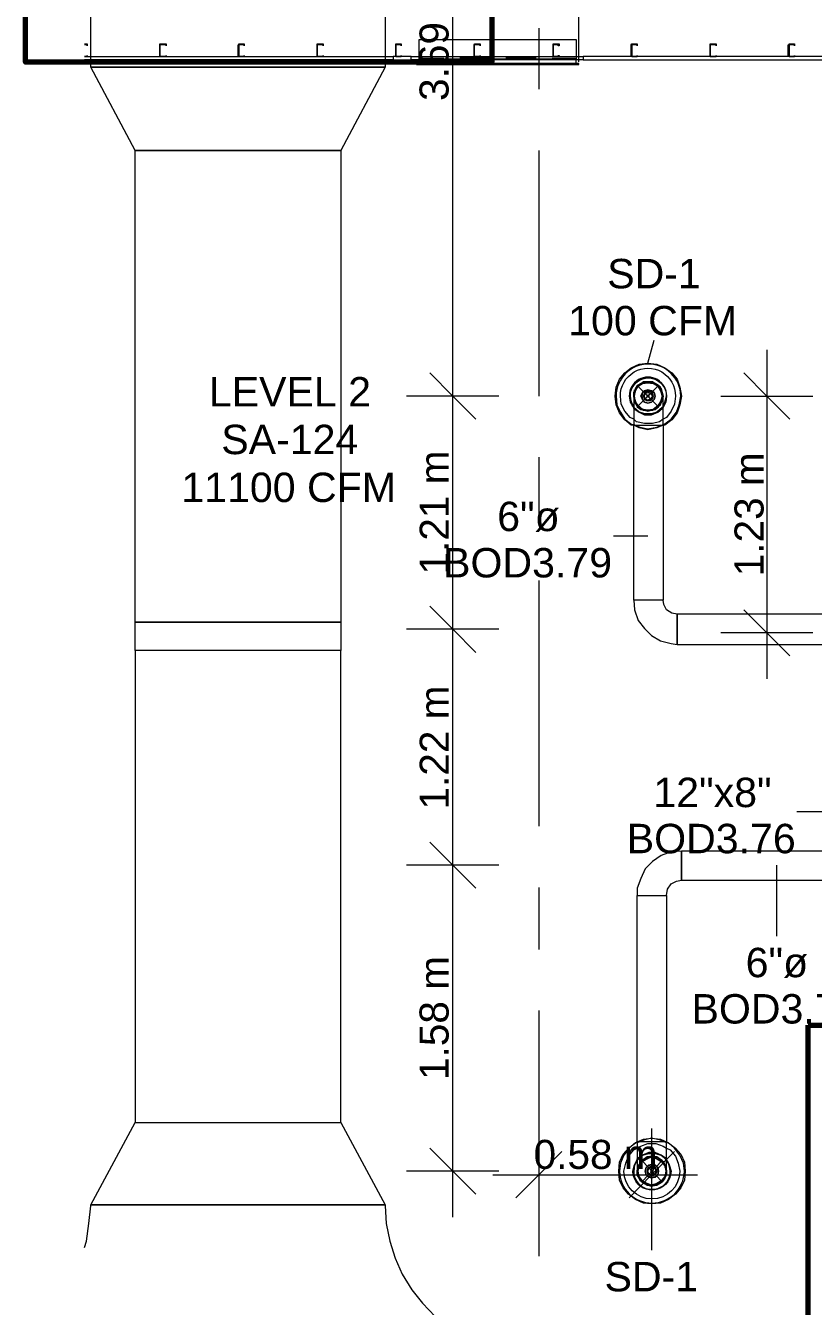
# Model space of a CAD drawing. Header units: metres. Extents: x -2 to 237, y -8 to 52.
# Drawn here: x 3.99 to 8.06, y 14.76 to 21.38 of the extents above; entities that cross this region are included whole.
import ezdxf

# ---------------------------------------------------------------- set-up
doc = ezdxf.new("R2010")
doc.units = ezdxf.units.M
doc.layers.add('HVAC - Ductos', color=5, linetype='Continuous', lineweight=0)
doc.layers.add('PDF2_Text', color=7, linetype='Continuous', lineweight=0)
doc.layers.add('PDF2_Geometry', color=7, linetype='Continuous', lineweight=0, true_color=0xaaaaaa)
doc.styles.add('PDF Helvetica', font='')
doc.styles.get('PDF Helvetica').set_extended_font_data('Helvetica')

msp = doc.modelspace()

# ---------------------------------------------------------------- linework, layer by layer
at = {"layer": 'HVAC - Ductos', "lineweight": 0}
for points in [[(6.1979, 15.2203), (6.1979, 17.0393), (6.1979, 18.258), (6.1979, 19.463), (6.1979, 23.3941)], [(6.8486, 21.1903), (6.8486, 21.9188)], [(6.8486, 21.1812), (6.8348, 21.1812), (6.8348, 21.204), (6.0239, 21.204), (6.0239, 21.3048), (6.8348, 21.3048), (6.8348, 21.204), (6.0239, 21.204), (6.0239, 21.1812), (6.0101, 21.1812), (6.0101, 21.1766), (6.8486, 21.1766), (6.8486, 21.1812), (6.0101, 21.1812)], [(6.1521, 21.204), (6.033, 21.204), (6.033, 21.2086), (6.1521, 21.2086)], [(6.033, 21.1766), (6.8256, 21.1766)], [(6.3904, 21.2086), (6.2346, 21.2086)], [(6.3904, 21.204), (6.2346, 21.204)], [(6.6286, 21.2086), (6.4728, 21.2086)], [(6.6286, 21.204), (6.4728, 21.204)], [(6.7111, 21.2086), (6.8302, 21.2086), (6.8302, 21.204), (6.7111, 21.204)], [(7.2059, 19.6325), (7.238, 19.7516)], [(7.8199, 19.7012), (7.8199, 18.0014)], [(6.0788, 19.5821), (6.1979, 19.463), (6.317, 19.3439)], [(7.2792, 19.4355), (7.2746, 19.4309), (7.2563, 19.408), (7.2425, 19.3988), (7.2242, 19.3897), (7.2059, 19.3897), (7.1875, 19.3897), (7.1692, 19.3988), (7.1555, 19.408), (7.1417, 19.4263), (7.1372, 19.4447), (7.1326, 19.463), (7.1372, 19.4813), (7.1417, 19.4996), (7.1555, 19.5134), (7.1692, 19.5272), (7.1875, 19.5317), (7.2059, 19.5363), (7.2242, 19.5317), (7.2425, 19.5272), (7.2563, 19.5134), (7.2701, 19.4996), (7.2792, 19.4813), (7.2792, 19.463), (7.2792, 19.4447), (7.2701, 19.4263), (7.2563, 19.408), (7.238, 19.3943), (7.2334, 19.3897)], [(7.1326, 19.3118), (7.1417, 19.3118), (7.1509, 19.3118), (7.1692, 19.3118), (7.1875, 19.3118), (7.2059, 19.3118), (7.2242, 19.3118), (7.2425, 19.3118), (7.2609, 19.3118), (7.2746, 19.3118), (7.2792, 19.3118), (7.2838, 19.3118), (7.2838, 19.353), (7.2838, 19.3943), (7.2838, 19.4263), (7.2838, 19.4492), (7.2838, 19.463), (7.2838, 19.4584), (7.2838, 19.463), (7.2792, 19.4813), (7.2746, 19.4996), (7.2609, 19.518), (7.2425, 19.5272), (7.2242, 19.5363), (7.2059, 19.5363), (7.1875, 19.5363), (7.1692, 19.5272), (7.1509, 19.518), (7.1463, 19.5088), (7.1417, 19.4996), (7.1326, 19.4813), (7.1326, 19.463), (7.1326, 19.4584), (7.1326, 19.463), (7.1326, 19.4813), (7.1417, 19.4996), (7.1463, 19.5088), (7.1509, 19.518), (7.1692, 19.5272), (7.1875, 19.5363), (7.2059, 19.5363), (7.2242, 19.5363), (7.2425, 19.5272), (7.2609, 19.518), (7.2746, 19.4996), (7.2792, 19.4813), (7.2838, 19.463)], [(7.1417, 19.495), (7.1555, 19.5134), (7.1738, 19.5272)], [(7.1738, 19.5317), (7.1784, 19.5317)], [(7.183, 19.5317), (7.2059, 19.5363), (7.2334, 19.5317)], [(7.2334, 19.5317), (7.238, 19.5317)], [(7.238, 19.5272), (7.2563, 19.5134), (7.2746, 19.495)], [(7.939, 19.3439), (7.8199, 19.463), (7.7007, 19.5821)], [(6.4362, 19.463), (6.1979, 19.463), (5.9597, 19.463)], [(7.1372, 19.4309), (7.1372, 19.4355), (7.1326, 19.463), (7.1372, 19.4859)], [(7.1326, 19.463), (7.1326, 19.4538), (7.1326, 19.4355), (7.1326, 19.408), (7.1326, 19.3713), (7.1326, 19.3301), (7.1326, 19.3118), (7.1417, 19.3118), (7.1509, 19.3118), (7.1692, 19.3118), (7.1875, 19.3118), (7.2059, 19.3118), (7.2242, 19.3118), (7.2425, 19.3118), (7.2609, 19.3118), (7.2746, 19.3118), (7.2792, 19.3118), (7.2838, 19.3118)], [(7.1372, 19.4859), (7.1372, 19.4905), (7.1372, 19.495)], [(7.1463, 19.5088), (7.1463, 19.5088)], [(7.1463, 19.5088), (7.1463, 19.5088)], [(7.2746, 19.495), (7.2746, 19.4905), (7.2792, 19.4859)], [(7.2746, 19.4859), (7.2792, 19.463), (7.2746, 19.4355)], [(7.2838, 19.463), (7.2838, 19.463)], [(7.5816, 19.463), (7.8199, 19.463), (8.0581, 19.463)], [(7.1326, 19.4538), (7.1326, 19.4447), (7.1417, 19.4263), (7.1509, 19.408), (7.1692, 19.3943), (7.1875, 19.3897), (7.2059, 19.3851), (7.2242, 19.3897), (7.2425, 19.3943), (7.2609, 19.408), (7.2746, 19.4263), (7.2792, 19.4447), (7.2838, 19.4538)], [(7.1372, 19.4309), (7.1372, 19.4309)], [(7.1784, 19.3897), (7.1738, 19.3943), (7.1555, 19.408), (7.1417, 19.4309)], [(7.1784, 19.3897), (7.1784, 19.3897)], [(7.2334, 19.3943), (7.2059, 19.3897), (7.183, 19.3943)], [(7.2334, 19.3897), (7.2334, 19.3897)], [(7.2746, 19.4309), (7.2746, 19.4309)], [(7.2838, 19.3439), (7.2655, 19.3301), (7.2288, 19.3209), (7.1875, 19.3209), (7.1463, 19.3301), (7.1326, 19.3439)], [(7.1326, 19.3163), (7.1647, 19.3026), (7.2059, 19.2935), (7.2517, 19.3026), (7.2838, 19.3163)], [(7.2838, 19.3118), (7.2517, 19.2981), (7.2059, 19.2889), (7.1601, 19.2981), (7.1326, 19.3118)], [(7.2059, 18.7391), (7.0272, 18.7391)], [(6.0788, 18.3771), (6.1979, 18.258), (6.317, 18.1389)], [(8.1955, 18.3359), (7.3571, 18.3359), (7.3571, 18.3313), (7.3571, 18.3221), (7.3571, 18.313), (7.3571, 18.2947), (7.3571, 18.2763), (7.3571, 18.258), (7.3571, 18.2397), (7.3571, 18.2213), (7.3571, 18.203), (7.3571, 18.1939), (7.3571, 18.1847), (7.3571, 18.1801), (8.1955, 18.1801)], [(7.939, 18.1205), (7.8199, 18.2397), (7.7007, 18.3588)], [(6.4362, 18.258), (6.1979, 18.258), (5.9597, 18.258)], [(8.0581, 18.2397), (7.8199, 18.2397), (7.5816, 18.2397)], [(8.3421, 17.3142), (7.9756, 17.3142)], [(6.0788, 17.1584), (6.1979, 17.0393), (6.317, 16.9201)], [(6.4362, 17.0393), (6.1979, 17.0393), (5.9597, 17.0393)], [(7.8702, 17.0393), (7.8702, 16.6727)], [(6.6423, 15.6785), (6.6423, 15.4403), (6.6423, 15.202)], [(7.3021, 15.6052), (7.2701, 15.619), (7.2242, 15.6281), (7.183, 15.619), (7.1509, 15.6052)], [(7.1509, 15.6098), (7.183, 15.6235), (7.2242, 15.6281), (7.2701, 15.6235), (7.3021, 15.6098)], [(7.2242, 15.6785), (7.2242, 15.4403), (7.2242, 15.202)], [(6.0788, 15.5777), (6.1979, 15.4585), (6.317, 15.3395)], [(6.7615, 15.5594), (6.6423, 15.4403), (6.5232, 15.3211)], [(7.3433, 15.5594), (7.2242, 15.4403), (7.1097, 15.3211)], [(7.3021, 15.6098), (7.2929, 15.6098), (7.2792, 15.6098), (7.2655, 15.6098), (7.2471, 15.6098), (7.2242, 15.6098), (7.2059, 15.6098), (7.1875, 15.6098), (7.1738, 15.6098), (7.1601, 15.6098), (7.1509, 15.6098), (7.1509, 15.5686), (7.1509, 15.5273), (7.1509, 15.4952), (7.1509, 15.4723), (7.1509, 15.4585), (7.1509, 15.4631), (7.1509, 15.4585), (7.1509, 15.4403), (7.1601, 15.4219), (7.1738, 15.4036), (7.1875, 15.3945), (7.2059, 15.3853), (7.2242, 15.3807), (7.2471, 15.3853), (7.2655, 15.3945), (7.2792, 15.4036), (7.2929, 15.4219), (7.3021, 15.4403), (7.3021, 15.4585), (7.3021, 15.4631), (7.3021, 15.4585), (7.3021, 15.4403), (7.2929, 15.4219), (7.2792, 15.4036), (7.2655, 15.3945), (7.2471, 15.3853), (7.2242, 15.3807), (7.2059, 15.3853), (7.1875, 15.3945), (7.1738, 15.4036), (7.1601, 15.4219), (7.1509, 15.4403), (7.1509, 15.4585)], [(7.3021, 15.4585), (7.3021, 15.4631), (7.3021, 15.4815), (7.3021, 15.5136), (7.3021, 15.5502), (7.3021, 15.5914), (7.3021, 15.6098), (7.2929, 15.6098), (7.2792, 15.6098), (7.2655, 15.6098), (7.2471, 15.6098), (7.2242, 15.6098), (7.2059, 15.6098), (7.1875, 15.6098), (7.1738, 15.6098), (7.1601, 15.6098), (7.1509, 15.6098)], [(7.1509, 15.5777), (7.1692, 15.5869), (7.2059, 15.6006), (7.2471, 15.6006), (7.2838, 15.5869), (7.3021, 15.5777)], [(7.3021, 15.4631), (7.3021, 15.4769), (7.2929, 15.4952), (7.2792, 15.5136), (7.2655, 15.5227), (7.2471, 15.5319), (7.2242, 15.5365), (7.2059, 15.5319), (7.1875, 15.5227), (7.1738, 15.5136), (7.1601, 15.4952), (7.1509, 15.4769), (7.1509, 15.4631)], [(7.1555, 15.4861), (7.1601, 15.4907), (7.1738, 15.509), (7.1967, 15.5227)], [(7.1555, 15.4861), (7.1555, 15.4861)], [(7.1967, 15.5273), (7.2013, 15.5319)], [(7.1967, 15.5273), (7.1967, 15.5273)], [(7.2013, 15.5273), (7.2242, 15.5319), (7.2517, 15.5273)], [(7.2517, 15.5319), (7.2563, 15.5273)], [(7.2563, 15.5273), (7.2563, 15.5273)], [(7.2563, 15.5227), (7.2792, 15.509), (7.2929, 15.4907), (7.2975, 15.4861)], [(7.2975, 15.4861), (7.2975, 15.4861)], [(6.4362, 15.4585), (6.1979, 15.4585), (5.9597, 15.4585)], [(6.4041, 15.4403), (7.4624, 15.4403)], [(7.1601, 15.4357), (7.1509, 15.4585), (7.1601, 15.4815)], [(7.1509, 15.4585), (7.1509, 15.4585)], [(7.1601, 15.4265), (7.1555, 15.4311)], [(7.1967, 15.3945), (7.1738, 15.4082), (7.1601, 15.4265)], [(7.2929, 15.4265), (7.2792, 15.4082), (7.2563, 15.3945)], [(7.2929, 15.4815), (7.3021, 15.4585), (7.2929, 15.4357)], [(7.2975, 15.4311), (7.2929, 15.4265)], [(7.2013, 15.3899), (7.1967, 15.3899)], [(7.2517, 15.3899), (7.2242, 15.3853), (7.2013, 15.3899)], [(7.2471, 15.3853), (7.2471, 15.3853)], [(7.2471, 15.3853), (7.2471, 15.3853)], [(7.2563, 15.3899), (7.2517, 15.3899)], [(7.2242, 15.2891), (7.2242, 15.0508)], [(4.2965, 15.0646), (4.3057, 15.0966), (4.3194, 15.1882), (4.3286, 15.2799), (4.3286, 15.2845), (5.8497, 15.2845), (5.8497, 15.2799), (5.8543, 15.1882), (5.8726, 15.0966), (5.9001, 15.0096), (5.9368, 14.9271), (5.9872, 14.8447), (6.0421, 14.7759), (6.1063, 14.7072)]]:
    msp.add_lwpolyline(points, dxfattribs=at)
for points in [[(5.8497, 21.7859), (5.8497, 21.1628), (4.3286, 21.1628), (4.3286, 21.7859)], [(4.5577, 20.7321), (4.3286, 21.1628), (5.8497, 21.1628), (5.6206, 20.7321)], [(5.6206, 18.2947), (4.5577, 18.2947), (4.5577, 20.7321), (5.6206, 20.7321)], [(7.1326, 18.4092), (7.1326, 19.3118), (7.1189, 19.3118), (7.0868, 19.3393), (7.0593, 19.3759), (7.041, 19.4172), (7.0364, 19.463), (7.041, 19.5088), (7.0593, 19.55), (7.0868, 19.5821), (7.1189, 19.6096), (7.1601, 19.6279), (7.2059, 19.6325), (7.2517, 19.6279), (7.2929, 19.6096), (7.3296, 19.5821), (7.3571, 19.55), (7.3708, 19.5088), (7.38, 19.463), (7.3708, 19.4172), (7.3571, 19.3759), (7.3296, 19.3393), (7.2929, 19.3118), (7.2838, 19.3118), (7.2838, 18.4092), (7.2792, 18.4092), (7.2746, 18.4092), (7.2609, 18.4092), (7.2425, 18.4092), (7.2242, 18.4092), (7.2059, 18.4092), (7.1875, 18.4092), (7.1692, 18.4092), (7.1509, 18.4092), (7.1417, 18.4092)], [(7.1417, 19.4905), (7.1555, 19.5134), (7.1784, 19.5272), (7.2059, 19.5317), (7.2334, 19.5272), (7.2563, 19.5134), (7.2701, 19.4905), (7.2792, 19.463), (7.2701, 19.4355), (7.2563, 19.4126), (7.2334, 19.3943), (7.2059, 19.3897), (7.1784, 19.3943), (7.1555, 19.4126), (7.1417, 19.4355), (7.1372, 19.463)], [(7.2242, 19.4309), (7.238, 19.4447), (7.2425, 19.463), (7.238, 19.4447), (7.2242, 19.4309), (7.2059, 19.4263), (7.1875, 19.4309), (7.1784, 19.4447), (7.1692, 19.463), (7.1784, 19.4813), (7.1875, 19.4905), (7.2059, 19.495), (7.2242, 19.4905), (7.238, 19.4813), (7.2425, 19.463), (7.238, 19.4813), (7.2242, 19.4905), (7.2059, 19.495), (7.1875, 19.4905), (7.1784, 19.4813), (7.1738, 19.463), (7.1784, 19.4447), (7.1875, 19.4309), (7.2059, 19.4263)], [(7.1875, 19.4767), (7.183, 19.463), (7.1875, 19.4767), (7.1967, 19.4859), (7.2151, 19.4859), (7.2288, 19.4767), (7.2334, 19.463), (7.2288, 19.4767), (7.2151, 19.4859), (7.1967, 19.4859)], [(7.2288, 19.4492), (7.2334, 19.463), (7.2288, 19.4492), (7.2151, 19.4401), (7.1967, 19.4401), (7.1875, 19.4492), (7.183, 19.463), (7.1875, 19.4492), (7.1967, 19.4401), (7.2151, 19.4401)], [(7.1921, 19.4767), (7.2059, 19.4813), (7.2197, 19.4767), (7.2288, 19.463), (7.2197, 19.4492), (7.2059, 19.4401), (7.1921, 19.4492), (7.1875, 19.463)], [(7.2059, 19.4676), (7.2013, 19.463), (7.2013, 19.4676), (7.2105, 19.4676), (7.2105, 19.463), (7.2105, 19.4676)], [(7.2105, 19.4584), (7.2105, 19.463), (7.2105, 19.4584), (7.2013, 19.4584), (7.2013, 19.463), (7.2059, 19.4584)], [(7.2838, 19.4034), (7.2975, 19.4309), (7.3021, 19.463), (7.2975, 19.4309)], [(7.2242, 19.3668), (7.1875, 19.3668), (7.1601, 19.3805), (7.1326, 19.3988), (7.1326, 19.4034), (7.1601, 19.3805), (7.1921, 19.3713), (7.2242, 19.3713), (7.2517, 19.3805), (7.2792, 19.4034), (7.2838, 19.408), (7.2792, 19.4034), (7.2517, 19.3805), (7.2242, 19.3713), (7.1921, 19.3713), (7.1601, 19.3805), (7.1326, 19.4034), (7.1326, 19.408), (7.1326, 19.4034), (7.1326, 19.3988), (7.1601, 19.3805), (7.1875, 19.3668), (7.2242, 19.3668), (7.2563, 19.3805), (7.2792, 19.3988), (7.2838, 19.4034), (7.2792, 19.3988), (7.2563, 19.3805)], [(7.3571, 18.1801), (7.3571, 18.1847), (7.3571, 18.1939), (7.3571, 18.203), (7.3571, 18.2213), (7.3571, 18.2397), (7.3571, 18.258), (7.3571, 18.2763), (7.3571, 18.2947), (7.3571, 18.313), (7.3571, 18.3221), (7.3571, 18.3313), (7.3571, 18.3359), (7.3296, 18.3405), (7.3021, 18.3588), (7.2884, 18.3863), (7.2838, 18.4092), (7.2792, 18.4092), (7.2746, 18.4092), (7.2609, 18.4092), (7.2425, 18.4092), (7.2242, 18.4092), (7.2059, 18.4092), (7.1875, 18.4092), (7.1692, 18.4092), (7.1509, 18.4092), (7.1417, 18.4092), (7.1326, 18.4092), (7.1372, 18.3588), (7.1555, 18.3038), (7.1875, 18.2626), (7.2242, 18.2259), (7.2701, 18.1985), (7.325, 18.1847)], [(5.6206, 18.1481), (4.5577, 18.1481), (4.5577, 15.7106), (5.6206, 15.7106), (5.8497, 15.2845), (4.3286, 15.2845), (4.5577, 15.7106), (5.6206, 15.7106), (5.6206, 18.1481), (4.5577, 18.1481), (4.5577, 18.2947), (5.6206, 18.2947)], [(7.1509, 16.8835), (7.1601, 16.8835), (7.1738, 16.8835), (7.1875, 16.8835), (7.2059, 16.8835), (7.2242, 16.8835), (7.2471, 16.8835), (7.2655, 16.8835), (7.2792, 16.8835), (7.2929, 16.8835), (7.3021, 16.8835), (7.3067, 16.9156), (7.325, 16.9431), (7.3525, 16.9568), (7.38, 16.9614), (7.38, 16.9659), (7.38, 16.9705), (7.38, 16.9843), (7.38, 16.998), (7.38, 17.0163), (7.38, 17.0393), (7.38, 17.0576), (7.38, 17.0759), (7.38, 17.0897), (7.38, 17.1034), (7.38, 17.1125), (7.325, 17.108), (7.2746, 17.0897), (7.2288, 17.0576), (7.1921, 17.0209), (7.1692, 16.9705), (7.1509, 16.9201)], [(8.168, 16.9614), (8.168, 16.9659), (8.168, 16.9705), (8.168, 16.9843), (8.168, 16.998), (8.168, 17.0163), (8.168, 17.0393), (8.168, 17.0576), (8.168, 17.0759), (8.168, 17.0897), (8.168, 17.1034), (8.168, 17.1125), (7.38, 17.1125), (7.38, 17.1034), (7.38, 17.0897), (7.38, 17.0759), (7.38, 17.0576), (7.38, 17.0393), (7.38, 17.0163), (7.38, 16.998), (7.38, 16.9843), (7.38, 16.9705), (7.38, 16.9659), (7.38, 16.9614)], [(7.3021, 16.8835), (7.3021, 15.6098), (7.3113, 15.6052), (7.3479, 15.5777), (7.3754, 15.5456), (7.3938, 15.5044), (7.3984, 15.4585), (7.3938, 15.4128), (7.3754, 15.3715), (7.3479, 15.3395), (7.3113, 15.312), (7.2701, 15.2937), (7.2242, 15.2891), (7.183, 15.2937), (7.1417, 15.312), (7.1051, 15.3395), (7.0776, 15.3715), (7.0593, 15.4128), (7.0547, 15.4585), (7.0593, 15.5044), (7.0776, 15.5456), (7.1051, 15.5777), (7.1417, 15.6052), (7.1509, 15.6098), (7.1509, 16.8835), (7.1601, 16.8835), (7.1738, 16.8835), (7.1875, 16.8835), (7.2059, 16.8835), (7.2242, 16.8835), (7.2471, 16.8835), (7.2655, 16.8835), (7.2792, 16.8835), (7.2929, 16.8835)], [(7.1509, 15.5227), (7.1784, 15.541), (7.2105, 15.5548), (7.2425, 15.5548), (7.2746, 15.541), (7.3021, 15.5227), (7.3021, 15.5182), (7.3021, 15.5227), (7.2746, 15.541), (7.2425, 15.5548), (7.2105, 15.5548), (7.1784, 15.541), (7.1509, 15.5227), (7.1509, 15.5182)], [(7.2975, 15.5182), (7.2746, 15.541), (7.2425, 15.5502), (7.2105, 15.5502), (7.1784, 15.541), (7.1555, 15.5182), (7.1509, 15.5136), (7.1555, 15.5182), (7.1784, 15.541), (7.2105, 15.5502), (7.2425, 15.5502), (7.2746, 15.541), (7.2975, 15.5182), (7.3021, 15.5136)], [(7.1509, 15.5182), (7.1372, 15.4907), (7.128, 15.4585), (7.1372, 15.4907)], [(7.2975, 15.4403), (7.2884, 15.4219), (7.2792, 15.4082), (7.2655, 15.3945), (7.2471, 15.3899), (7.2242, 15.3853), (7.2059, 15.3899), (7.1875, 15.3945), (7.1738, 15.4082), (7.1647, 15.4219), (7.1555, 15.4403), (7.1509, 15.4585), (7.1555, 15.4769), (7.1647, 15.4952), (7.1738, 15.509), (7.1875, 15.5227), (7.2059, 15.5319), (7.2242, 15.5319), (7.2471, 15.5319), (7.2655, 15.5227), (7.2792, 15.509), (7.2884, 15.4952), (7.2975, 15.4769), (7.3021, 15.4585)], [(7.2929, 15.4311), (7.2746, 15.4082), (7.2517, 15.3945), (7.2242, 15.3853), (7.2013, 15.3945), (7.1784, 15.4082), (7.1601, 15.4311), (7.1555, 15.4585), (7.1601, 15.4861), (7.1784, 15.509), (7.2013, 15.5227), (7.2242, 15.5319), (7.2517, 15.5227), (7.2746, 15.509), (7.2929, 15.4861), (7.2975, 15.4585)], [(7.1967, 15.4769), (7.1921, 15.4585), (7.1967, 15.4769), (7.2105, 15.4907), (7.2242, 15.4952), (7.2425, 15.4907), (7.2563, 15.4769), (7.2609, 15.4585), (7.2563, 15.4769), (7.2425, 15.4861), (7.2242, 15.4907), (7.2105, 15.4861)], [(7.2563, 15.4403), (7.2609, 15.4585), (7.2563, 15.4403), (7.2425, 15.4265), (7.2242, 15.4219), (7.2105, 15.4265), (7.1967, 15.4403), (7.1921, 15.4585), (7.1967, 15.4403), (7.2105, 15.4311), (7.2242, 15.4265), (7.2425, 15.4311)], [(7.2059, 15.4723), (7.2013, 15.4585), (7.2059, 15.4723), (7.2197, 15.4815), (7.2334, 15.4815), (7.2471, 15.4723), (7.2517, 15.4585), (7.2471, 15.4723), (7.2334, 15.4815), (7.2197, 15.4815)], [(7.2471, 15.4448), (7.2517, 15.4585), (7.2471, 15.4448), (7.2334, 15.4357), (7.2197, 15.4357), (7.2059, 15.4448), (7.2013, 15.4585), (7.2059, 15.4448), (7.2197, 15.4357), (7.2334, 15.4357)], [(7.2425, 15.4448), (7.2242, 15.4403), (7.2105, 15.4448), (7.2059, 15.4585), (7.2105, 15.4723), (7.2242, 15.4769), (7.2425, 15.4723), (7.2471, 15.4585)], [(7.2242, 15.4631), (7.2197, 15.4585), (7.2242, 15.4631), (7.2288, 15.4631), (7.2334, 15.4585), (7.2288, 15.4631)], [(7.2288, 15.454), (7.2334, 15.4585), (7.2288, 15.454), (7.2242, 15.454), (7.2197, 15.4585), (7.2242, 15.454)]]:
    msp.add_lwpolyline(points, close=True, dxfattribs=at)
for points in [[(7.2838, 19.3163), (7.2884, 19.3163), (7.325, 19.3439), (7.3525, 19.3805), (7.3663, 19.4172), (7.3754, 19.463, 0.986365), (7.041, 19.463), (7.0455, 19.4172), (7.0639, 19.3805), (7.0868, 19.3439), (7.1235, 19.3163), (7.1326, 19.3163)], [(7.1326, 19.3439), (7.1143, 19.353), (7.0868, 19.3851), (7.0684, 19.4217), (7.0639, 19.463, -1.013121), (7.3479, 19.463), (7.3433, 19.4217), (7.325, 19.3851), (7.3021, 19.353), (7.2838, 19.3439)], [(7.1509, 15.6052), (7.1417, 15.6052), (7.1097, 15.5777), (7.0822, 15.541), (7.0639, 15.4998), (7.0593, 15.4585, 0.985974), (7.3938, 15.4585), (7.3892, 15.4998), (7.3708, 15.541), (7.3433, 15.5777), (7.3113, 15.6052), (7.3021, 15.6052)], [(7.3021, 15.5777), (7.3204, 15.5686), (7.3479, 15.5365), (7.3617, 15.4998), (7.3708, 15.4585, -0.994135), (7.0822, 15.4585), (7.0913, 15.4998), (7.1051, 15.5365), (7.1326, 15.5686), (7.1509, 15.5777)]]:
    msp.add_lwpolyline(points, format="xyb", dxfattribs=at)
for points in [[(7.3021, 19.463, 1.397732), (7.1326, 19.408), (7.1189, 19.4309), (7.1143, 19.463, -1.371504), (7.2838, 19.408), (7.2929, 19.4309), (7.3021, 19.463, 1.018343), (7.1097, 19.463), (7.1143, 19.4309), (7.1326, 19.4034, -1.406945)], [(7.128, 15.4585, 1.386899), (7.3021, 15.5182), (7.3159, 15.4907), (7.325, 15.4585, -0.98999)], [(7.3021, 15.5136), (7.3159, 15.4907), (7.3204, 15.4585, -1.397589), (7.1509, 15.5136), (7.1372, 15.4907), (7.1326, 15.4585, 1.397899)]]:
    msp.add_lwpolyline(points, format="xyb", close=True, dxfattribs=at)
at = {"layer": 'PDF2_Geometry', "color": 95, "lineweight": 70, "true_color": 0x4caf50}
msp.add_lwpolyline([(3.9922, 22.5217), (6.3991, 22.5217), (6.3991, 21.1883), (3.9922, 21.1883)], close=True, dxfattribs=at)
at = {"layer": 'PDF2_Geometry', "lineweight": 0}
for points in [[(6.6423, 21.3644), (6.6423, 21.0483)], [(4.2965, 21.2819), (4.3103, 21.2819), (4.3103, 21.2728), (4.3103, 21.2774), (4.2965, 21.2774)], [(4.3103, 21.2728), (4.3103, 21.2728)], [(4.686, 21.2774), (4.686, 21.2774)], [(4.718, 21.2728), (4.718, 21.2728)], [(5.0937, 21.2774), (5.0937, 21.2774)], [(5.1212, 21.2728), (5.1212, 21.2728)], [(5.4969, 21.2774), (5.4969, 21.2774)], [(5.529, 21.2728), (5.529, 21.2728)], [(5.9047, 21.2774), (5.9047, 21.2774)], [(5.9322, 21.2728), (5.9322, 21.2728)], [(6.34, 21.2728), (6.34, 21.2728)], [(6.7157, 21.2774), (6.7157, 21.2774)], [(7.1235, 21.2774), (7.1235, 21.2774)], [(7.1509, 21.2728), (7.1509, 21.2728)], [(7.5266, 21.2774), (7.5266, 21.2774)], [(7.5587, 21.2728), (7.5587, 21.2728)], [(7.9344, 21.2774), (7.9344, 21.2774)], [(7.9619, 21.2728), (7.9619, 21.2728)], [(4.2965, 21.2178), (5.891, 21.2178), (5.891, 21.1994), (5.9826, 21.1994)], [(5.891, 21.1994), (4.2965, 21.1994)], [(4.3103, 21.2224), (4.3103, 21.2224)], [(4.686, 21.2178), (4.686, 21.2178)], [(4.686, 21.2178), (4.686, 21.2178)], [(4.718, 21.2224), (4.718, 21.2224)], [(5.0937, 21.2178), (5.0937, 21.2178)], [(5.1212, 21.2224), (5.1212, 21.2224)], [(5.4969, 21.2178), (5.4969, 21.2178)], [(5.4969, 21.2178), (5.4969, 21.2178)], [(5.529, 21.2224), (5.529, 21.2224)], [(5.9047, 21.2178), (5.9047, 21.2178)], [(5.9047, 21.2178), (5.9047, 21.2178)], [(5.9322, 21.2224), (5.9322, 21.2224)], [(6.8714, 21.1994), (5.9826, 21.1994), (5.9826, 21.2178), (6.8714, 21.2178), (6.8714, 21.1994), (8.2459, 21.1994)], [(6.34, 21.2224), (6.34, 21.2224)], [(6.7157, 21.2178), (6.7157, 21.2178)], [(6.7157, 21.2178), (6.7157, 21.2178)], [(7.1235, 21.2178), (7.1235, 21.2178)], [(7.1509, 21.2224), (7.1509, 21.2224)], [(7.5266, 21.2178), (7.5266, 21.2178)], [(7.5266, 21.2178), (7.5266, 21.2178)], [(7.5587, 21.2224), (7.5587, 21.2224)], [(7.9344, 21.2178), (7.9344, 21.2178)], [(7.9619, 21.2224), (7.9619, 21.2224)], [(6.6423, 20.7321), (6.6423, 19.463)], [(6.6423, 19.1468), (6.6423, 18.8261)], [(6.6423, 18.51), (6.6423, 17.2408)], [(6.6423, 16.9247), (6.6423, 16.604)], [(6.6423, 16.2878), (6.6423, 15.0188)]]:
    msp.add_lwpolyline(points, dxfattribs=at)
for points in [[(4.686, 21.2178), (4.686, 21.2774), (4.686, 21.2819), (4.718, 21.2819), (4.718, 21.2728), (4.718, 21.2774), (4.686, 21.2774), (4.686, 21.2178), (4.718, 21.2178)], [(5.0937, 21.2178), (5.0892, 21.2178), (5.0892, 21.2774), (5.0937, 21.2774), (5.0937, 21.2819), (5.1212, 21.2819), (5.1212, 21.2728), (5.1212, 21.2774), (5.0937, 21.2774), (5.0937, 21.2178), (5.1212, 21.2178)], [(5.4969, 21.2178), (5.4969, 21.2774), (5.4969, 21.2819), (5.529, 21.2819), (5.529, 21.2728), (5.529, 21.2774), (5.4969, 21.2774), (5.4969, 21.2178), (5.529, 21.2178)], [(5.9047, 21.2178), (5.9047, 21.2774), (5.9047, 21.2819), (5.9322, 21.2819), (5.9322, 21.2728), (5.9322, 21.2774), (5.9047, 21.2774), (5.9047, 21.2178), (5.9322, 21.2178)], [(6.3124, 21.2178), (6.3079, 21.2178), (6.3079, 21.2774), (6.3124, 21.2819), (6.34, 21.2819), (6.34, 21.2728), (6.34, 21.2774), (6.3124, 21.2774), (6.3079, 21.2774), (6.3079, 21.2178), (6.3124, 21.2178), (6.34, 21.2178)], [(6.7157, 21.2178), (6.7157, 21.2774), (6.7157, 21.2819), (6.7477, 21.2819), (6.7477, 21.2728), (6.7431, 21.2728), (6.7431, 21.2774), (6.7157, 21.2774), (6.7157, 21.2178), (6.7431, 21.2178), (6.7431, 21.2224), (6.7477, 21.2224), (6.7477, 21.2178)], [(7.1235, 21.2178), (7.1189, 21.2178), (7.1189, 21.2774), (7.1235, 21.2819), (7.1509, 21.2819), (7.1509, 21.2728), (7.1509, 21.2774), (7.1235, 21.2774), (7.1235, 21.2178), (7.1509, 21.2178)], [(7.5266, 21.2178), (7.5266, 21.2774), (7.5266, 21.2819), (7.5587, 21.2819), (7.5587, 21.2728), (7.5587, 21.2774), (7.5266, 21.2774), (7.5266, 21.2178), (7.5587, 21.2178)], [(7.9344, 21.2178), (7.9298, 21.2178), (7.9298, 21.2774), (7.9344, 21.2774), (7.9344, 21.2819), (7.9619, 21.2819), (7.9619, 21.2728), (7.9619, 21.2774), (7.9344, 21.2774), (7.9344, 21.2178), (7.9619, 21.2178)], [(4.2965, 21.2178), (4.3103, 21.2178)], [(4.3103, 21.2224), (4.3103, 21.2178)], [(4.718, 21.2224), (4.718, 21.2178)], [(5.1212, 21.2224), (5.1212, 21.2178)], [(5.529, 21.2224), (5.529, 21.2178)], [(5.9826, 21.2178), (5.891, 21.2178), (5.891, 21.1994), (5.9826, 21.1994)], [(5.9322, 21.2224), (5.9322, 21.2178)], [(6.34, 21.2224), (6.34, 21.2178)], [(8.2459, 21.2178), (6.8714, 21.2178), (6.8714, 21.1994), (8.2459, 21.1994)], [(7.1509, 21.2224), (7.1509, 21.2178)], [(7.5587, 21.2224), (7.5587, 21.2178)], [(7.9619, 21.2224), (7.9619, 21.2178)]]:
    msp.add_lwpolyline(points, close=True, dxfattribs=at)
at = {"layer": 'PDF2_Geometry', "color": 254, "lineweight": 0, "true_color": 0xd2d2d2}
msp.add_lwpolyline([(7.5404, 21.2178), (7.5404, 21.2178)], dxfattribs=at)
at = {"layer": 'PDF2_Geometry', "color": 8, "lineweight": 0, "true_color": 0x808080}
for points in [[(7.2701, 19.5088), (7.2288, 19.5363), (7.183, 19.5363), (7.1463, 19.5088), (7.1326, 19.463), (7.1463, 19.4172), (7.183, 19.3897), (7.2288, 19.3897), (7.2701, 19.4172), (7.2838, 19.463)], [(7.2884, 15.5044), (7.2517, 15.5319), (7.2013, 15.5319), (7.1647, 15.5044), (7.1509, 15.4585), (7.1647, 15.4128), (7.2013, 15.3853), (7.2517, 15.3853), (7.2884, 15.4128), (7.3021, 15.4585)]]:
    msp.add_lwpolyline(points, close=True, dxfattribs=at)
for points in [[(7.1509, 19.518), (7.2609, 19.408)], [(7.2609, 19.518), (7.1509, 19.408)], [(7.1738, 15.5136), (7.2792, 15.4036)], [(7.2792, 15.5136), (7.1738, 15.4036)]]:
    msp.add_lwpolyline(points, dxfattribs=at)
at = {"layer": 'PDF2_Geometry', "color": 232, "lineweight": 70, "true_color": 0xe91e64}
msp.add_lwpolyline([(8.0339, 16.2119), (8.9897, 16.2119), (8.9897, 14.0734), (8.0339, 14.0734)], close=True, dxfattribs=at)

# ---------------------------------------------------------------- texts
at = {"layer": 'PDF2_Text', "lineweight": 0, "char_height": 0.15002, "attachment_point": 4, "rotation": 90, "style": 'PDF Helvetica'}
for s, insert in [('3.69 m', (6.1024, 20.9876)), ('1.21 m', (6.1024, 18.5409)), ('1.23 m', (7.7289, 18.5317)), ('1.22 m', (6.1024, 17.3267)), ('1.58 m', (6.1024, 15.9292))]:
    msp.add_mtext(s, dxfattribs=dict(at, insert=insert))
at = {"layer": 'PDF2_Text', "lineweight": 0, "attachment_point": 4, "style": 'PDF Helvetica'}
for s, insert, char_height in [('SD-1', (6.9956, 20.0945), 0.1519), ('100 CFM', (6.794, 19.8516), 0.1519), ('LEVEL 2', (4.9383, 19.4851), 0.1519), ('SA-124', (5.0025, 19.2377), 0.1519), ('11100 CFM', (4.7963, 18.9903), 0.1519), ('6"ø', (6.4274, 18.8391), 0.1519), ('BOD3.79', (6.1479, 18.6008), 0.1519), ('12"x8"', (7.2338, 17.4141), 0.1519), ('BOD3.76', (7.0964, 17.1759), 0.1519), ('6"ø', (7.7103, 16.5344), 0.1519), ('BOD3.79', (7.4308, 16.2961), 0.1519), ('0.58 m', (6.6153, 15.544), 0.15002), ('SD-1', (6.9818, 14.9124), 0.1519)]:
    msp.add_mtext(s, dxfattribs=dict(at, insert=insert, char_height=char_height))

doc.saveas('drawing.dxf')
